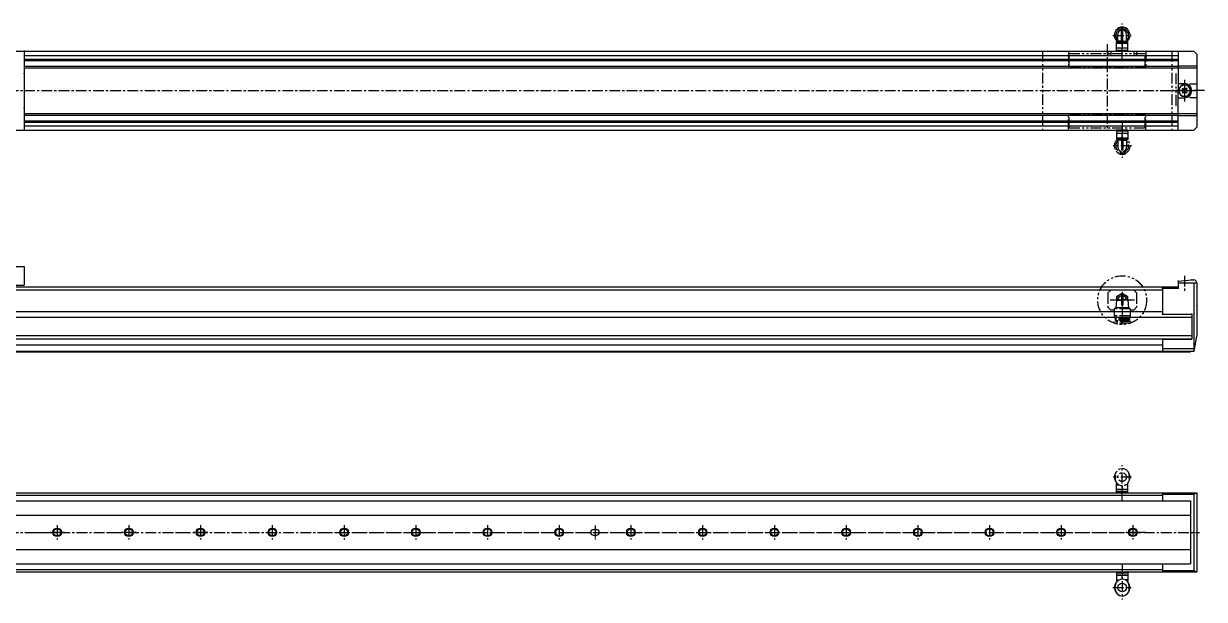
# Model space of a CAD drawing. Extents: x -754 to 510, y 75 to 509.
# Drawn here: x -313 to 510, y 107 to 509 of the extents above; entities that cross this region are included whole.
import ezdxf

# ---------------------------------------------------------------- set-up
doc = ezdxf.new("R2010")
doc.units = 0
for name, pattern in [('CENTER', [12, 7.5, -1.5, 1.5, -1.5]), ('CONTINOUS', [0]), ('PHANTOM', [15, 7.5, -1.5, 1.5, -1.5, 1.5, -1.5])]:
    doc.linetypes.add(name, pattern=pattern)
doc.layers.get('0').update_dxf_attribs({"linetype": 'CONTINUOUS'})
doc.layers.add('CENTER', color=1, linetype='CENTER')

msp = doc.modelspace()

# ---------------------------------------------------------------- linework, layer by layer
at = {"color": 7, "linetype": 'CONTINOUS'}
for p, q in [((452.48, 495.79), (452.48, 505.76)), ((453.48, 495.79), (453.48, 505.76)), ((448.98, 495.79), (449.98, 496.36)), ((448.98, 495.79), (456.98, 495.79)), ((448.98, 489.29), (448.98, 495.79)), ((448.98, 494.99), (456.98, 494.99)), ((449.98, 496.36), (449.98, 501.19)), ((452.48, 496.36), (449.98, 496.36)), ((452.98, 494.63), (452.98, 491.94)), ((453.48, 496.36), (455.98, 496.36)), ((455.98, 496.36), (455.98, 501.19)), ((456.98, 495.79), (455.98, 496.36)), ((456.98, 489.29), (456.98, 495.79)), ((-561.02, 489.29), (491.98, 489.29)), ((-330.52, 489.29), (-312.52, 489.29)), ((-312.52, 489.29), (-312.52, 434.29)), ((-312.52, 486.29), (491.98, 486.29)), ((442.98, 489.29), (442.98, 486.29)), ((444.98, 489.29), (444.98, 486.29)), ((448.98, 491.59), (456.98, 491.59)), ((448.98, 490.09), (456.98, 490.09)), ((448.98, 489.29), (456.98, 489.29)), ((460.98, 489.29), (460.98, 486.29)), ((462.98, 489.29), (462.98, 486.29)), ((491.98, 489.29), (491.98, 461.79)), ((491.98, 489.29), (502.98, 489.29)), ((504.98, 487.29), (502.98, 489.29)), ((504.98, 487.29), (504.98, 436.29)), ((-312.52, 483.69), (491.98, 483.69)), ((-312.52, 483.29), (491.98, 483.29)), ((-312.52, 482.88), (491.98, 482.88)), ((-312.52, 478.79), (491.98, 478.79)), ((-312.52, 477.79), (491.98, 477.79)), ((491.98, 478.99), (504.98, 478.99)), ((491.98, 477.79), (504.98, 477.79)), ((491.98, 434.29), (491.98, 461.79)), ((492.49, 466.79), (496.48, 466.79)), ((495.32, 463.6), (494.67, 462.95)), ((494.67, 462.95), (495.17, 462.45)), ((495.17, 461.12), (494.67, 460.63)), ((495.82, 463.1), (495.32, 463.6)), ((497.64, 463.6), (497.15, 463.1)), ((498.29, 462.95), (497.64, 463.6)), ((497.8, 462.45), (498.29, 462.95)), ((498.29, 460.63), (497.8, 461.12)), ((499.8, 466.59), (504.98, 466.59)), ((492.49, 456.79), (496.48, 456.79)), ((494.67, 460.63), (495.32, 459.98)), ((495.32, 459.98), (495.82, 460.47)), ((497.15, 460.47), (497.64, 459.98)), ((497.64, 459.98), (498.29, 460.63)), ((499.8, 456.98), (504.98, 456.98)), ((-312.81, 444.79), (491.98, 444.79)), ((-312.52, 445.79), (491.98, 445.79)), ((491.98, 445.79), (504.98, 445.79)), ((491.98, 444.59), (504.98, 444.59)), ((-312.52, 440.69), (491.98, 440.69)), ((-312.52, 440.29), (491.98, 440.29)), ((-312.52, 439.88), (491.98, 439.88)), ((-312.52, 437.29), (491.98, 437.29)), ((-561.02, 434.29), (491.98, 434.29)), ((-330.52, 434.29), (-312.52, 434.29)), ((491.98, 434.29), (502.98, 434.29)), ((504.98, 436.29), (502.98, 434.29)), ((-331.02, 339.29), (-312.52, 339.29)), ((-312.52, 339.29), (-312.52, 326.29)), ((491.98, 329.06), (501.48, 329.89)), ((501.48, 329.89), (502.98, 329.89)), ((-555.02, 325.09), (491.98, 325.09)), ((-555.02, 323.09), (480.98, 323.09)), ((-402.52, 326.29), (-312.52, 326.29)), ((480.98, 324.09), (491.98, 324.09)), ((480.98, 324.09), (480.98, 306.09)), ((491.98, 329.01), (491.98, 324.09)), ((491.98, 327.79), (504.98, 327.79)), ((502.98, 327.79), (502.98, 280.29)), ((504.98, 327.89), (504.98, 290.63)), ((-555.02, 307.79), (480.98, 307.79)), ((480.98, 306.09), (501.48, 306.09)), ((501.48, 306.09), (501.48, 291.29)), ((-575.02, 303.96), (501.48, 303.96)), ((-575.02, 291.12), (501.48, 291.12)), ((-575.02, 288.79), (501.48, 288.79)), ((480.98, 288.59), (480.98, 280.29)), ((480.98, 288.59), (501.48, 288.59)), ((501.48, 291.29), (501.48, 288.59)), ((503.16, 280.29), (504.98, 290.63)), ((-555.02, 284.62), (480.98, 284.62)), ((-555.02, 280.29), (480.98, 280.29)), ((480.98, 282.18), (502.98, 282.18)), ((480.98, 280.29), (503.16, 280.29)), ((500.48, 280.29), (500.48, 279.79)), ((500.48, 280.29), (502.16, 280.29)), ((-463.52, 279.79), (-277.93, 279.79)), ((-302.05, 279.79), (500.48, 279.79)), ((-581.02, 181.46), (504.98, 181.46)), ((480.98, 181.46), (480.98, 175.96)), ((502.98, 180.46), (504.98, 181.46)), ((504.98, 181.46), (504.98, 126.46)), ((-571.02, 175.96), (500.48, 175.96)), ((-556.02, 179.96), (480.98, 179.96)), ((480.98, 180.46), (502.98, 180.46)), ((500.48, 175.96), (500.48, 131.96)), ((502.98, 180.46), (502.98, 127.46)), ((-571.02, 165.96), (500.48, 165.96)), ((-571.02, 141.96), (500.48, 141.96)), ((-571.02, 131.96), (500.48, 131.96)), ((480.98, 131.96), (480.98, 126.46)), ((-581.02, 126.46), (504.98, 126.46)), ((-556.02, 127.96), (480.98, 127.96)), ((448.98, 126.46), (456.98, 126.46)), ((448.98, 126.46), (448.98, 119.96)), ((448.98, 125.66), (456.98, 125.66)), ((448.98, 124.16), (456.98, 124.16)), ((452.98, 121.36), (452.98, 123.8)), ((456.98, 126.46), (456.98, 119.96)), ((480.98, 127.46), (502.98, 127.46)), ((502.98, 127.46), (504.98, 126.46)), ((448.08, 114.46), (448.08, 116.46)), ((448.98, 120.76), (450.63, 120.76)), ((448.98, 119.96), (449.55, 119.96)), ((448.98, 119.96), (449.35, 119.75)), ((456.98, 120.76), (455.33, 120.76)), ((456.98, 119.96), (456.41, 119.96)), ((456.98, 119.96), (456.61, 119.75)), ((457.88, 114.46), (457.88, 116.46))]:
    msp.add_line(p, q, dxfattribs=at)
at = {"color": 3, "linetype": 'PHANTOM'}
for p, q in [((397.48, 489.29), (397.48, 434.29)), ((415.48, 489.29), (415.48, 478.29)), ((415.98, 487.79), (468.98, 487.79)), ((415.98, 478.18), (415.98, 487.79)), ((468.98, 478.3), (468.98, 487.79)), ((469.48, 489.29), (469.48, 478.29)), ((487.48, 489.29), (487.48, 434.29)), ((469.48, 478.29), (415.48, 478.29)), ((415.98, 478.79), (468.98, 478.79)), ((490.48, 473.79), (490.48, 449.79)), ((415.48, 434.29), (415.48, 445.29)), ((469.48, 445.29), (415.48, 445.29)), ((415.98, 435.79), (415.98, 445.29)), ((415.98, 444.79), (468.98, 444.79)), ((468.98, 435.79), (468.98, 445.29)), ((469.48, 434.29), (469.48, 445.29)), ((415.98, 435.79), (468.98, 435.79)), ((456.98, 434.29), (448.98, 434.29)), ((448.98, 434.29), (448.98, 427.79)), ((456.98, 433.49), (448.98, 433.49)), ((456.98, 431.99), (448.98, 431.99)), ((456.98, 428.59), (448.98, 428.59)), ((452.98, 428.94), (452.98, 431.63)), ((456.98, 434.29), (456.98, 427.79)), ((448.98, 427.79), (449.98, 427.21)), ((456.98, 427.79), (448.98, 427.79)), ((452.48, 427.21), (449.98, 427.21)), ((449.98, 427.21), (449.98, 422.38)), ((452.48, 427.79), (452.48, 417.81)), ((453.48, 427.79), (453.48, 417.81)), ((453.48, 427.21), (455.98, 427.21)), ((456.98, 427.79), (455.98, 427.21)), ((455.98, 427.21), (455.98, 422.38)), ((444.98, 322.79), (442.98, 320.79)), ((460.98, 322.79), (444.98, 322.79)), ((462.98, 320.79), (460.98, 322.79)), ((442.98, 320.79), (442.98, 310.79)), ((448.98, 315.79), (448.48, 310.36)), ((452.98, 320.41), (448.98, 318.1)), ((448.98, 318.1), (448.98, 315.79)), ((450.04, 316.4), (448.98, 315.79)), ((448.98, 315.79), (452.48, 315.79)), ((450.04, 316.4), (452.48, 315.89)), ((452.48, 319.76), (452.48, 309.79)), ((456.98, 318.1), (452.98, 320.41)), ((453.48, 319.76), (453.48, 309.79)), ((455.92, 316.4), (453.48, 315.89)), ((455.92, 316.4), (456.98, 315.79)), ((456.98, 315.79), (456.98, 318.1)), ((456.98, 315.79), (457.48, 310.36)), ((462.98, 320.79), (462.98, 310.79)), ((444.98, 308.79), (442.98, 310.79)), ((447.48, 308.79), (444.98, 308.79)), ((447.48, 309.79), (448.48, 310.36)), ((458.48, 309.79), (447.48, 309.79)), ((447.48, 309.79), (447.48, 304.79)), ((458.48, 304.79), (447.48, 304.79)), ((447.48, 304.79), (447.98, 302.79)), ((452.48, 310.36), (448.48, 310.36)), ((457.48, 310.36), (453.48, 310.36)), ((458.48, 309.79), (457.48, 310.36)), ((458.48, 304.79), (457.98, 302.79)), ((458.48, 309.79), (458.48, 304.79)), ((460.98, 308.79), (458.48, 308.79)), ((460.98, 308.79), (462.98, 310.79)), ((458.88, 300.99), (447.08, 300.99)), ((447.08, 300.99), (447.08, 299.79)), ((458.88, 299.79), (447.08, 299.79)), ((447.98, 302.79), (447.98, 301.79)), ((457.98, 302.79), (447.98, 302.79)), ((457.98, 301.79), (447.98, 301.79)), ((449.48, 301.79), (449.48, 300.99)), ((456.48, 301.79), (456.48, 300.99)), ((457.98, 302.79), (457.98, 301.79)), ((458.88, 300.99), (458.88, 299.79)), ((448.08, 193.46), (448.08, 191.46)), ((457.88, 193.46), (457.88, 191.46)), ((448.98, 187.96), (449.35, 188.17)), ((448.98, 181.46), (448.98, 187.96)), ((448.98, 187.96), (449.55, 187.96)), ((448.98, 187.16), (450.63, 187.16)), ((456.98, 183.76), (448.98, 183.76)), ((456.98, 182.26), (448.98, 182.26)), ((456.98, 181.46), (448.98, 181.46)), ((452.98, 186.56), (452.98, 184.12)), ((456.98, 187.16), (455.33, 187.16)), ((456.98, 187.96), (456.41, 187.96)), ((456.98, 187.96), (456.61, 188.17)), ((456.98, 181.46), (456.98, 187.96))]:
    msp.add_line(p, q, dxfattribs=at)
at = {"color": 7, "linetype": 'CENTER'}
for p, q in [((85.48, 158.71), (85.48, 148.96)), ((85.48, 157.83), (85.48, 150.27))]:
    msp.add_line(p, q, dxfattribs=at)
at = {"color": 7, "linetype": 'CONTINUOUS'}
for p, q in [((84.48, 155.96), (86.48, 155.96)), ((84.48, 151.96), (86.48, 151.96))]:
    msp.add_line(p, q, dxfattribs=at)
at = {"color": 3, "linetype": 'PHANTOM'}
for centre, radius in [((452.98, 315.79), 17), ((452.98, 192.46), 3)]:
    msp.add_circle(centre, radius, dxfattribs=at)
at = {"color": 7, "linetype": 'CONTINOUS'}
for centre, radius in [((-289.52, 153.96), 3), ((-289.52, 153.96), 2.5), ((-239.52, 153.96), 3), ((-239.52, 153.96), 2.5), ((-189.52, 153.96), 3), ((-189.52, 153.96), 2.5), ((-139.52, 153.96), 3), ((-139.52, 153.96), 2.5), ((-89.52, 153.96), 3), ((-89.52, 153.96), 2.5), ((-39.52, 153.96), 3), ((-39.52, 153.96), 2.5), ((10.48, 153.96), 3), ((10.48, 153.96), 2.5), ((60.48, 153.96), 3), ((60.48, 153.96), 2.5), ((110.48, 153.96), 3), ((110.48, 153.96), 2.5), ((160.48, 153.96), 3), ((160.48, 153.96), 2.5), ((210.48, 153.96), 3), ((210.48, 153.96), 2.5), ((260.48, 153.96), 3), ((260.48, 153.96), 2.5), ((310.48, 153.96), 3), ((310.48, 153.96), 2.5), ((360.48, 153.96), 3), ((360.48, 153.96), 2.5), ((410.48, 153.96), 3), ((410.48, 153.96), 2.5), ((460.48, 153.96), 3), ((460.48, 153.96), 2.5), ((452.98, 115.46), 3)]:
    msp.add_circle(centre, radius, dxfattribs=at)
for centre, radius, start, end in [((452.98, 500.29), 5.5, 309.82252, 230.17746), ((452.98, 500.29), 4.5, 96.37938, 228.18969), ((452.98, 501.29), 4.9, 32.3231, 147.67682), ((452.98, 501.19), 3, 99.5941, 180.00003), ((452.98, 500.29), 4.5, 311.81031, 83.62063), ((452.98, 501.19), 3, 0, 80.40593), ((450.98, 489.21), 5.78, 69.74381, 110.25606), ((454.98, 489.21), 5.78, 69.74387, 110.25611), ((450.98, 497.36), 5.78, 249.74386, 290.25611), ((454.98, 497.36), 5.78, 249.74386, 290.25611), ((496.48, 461.79), 4.15, 0, 359.99971), ((496.48, 461.79), 4, 0, 359.99971), ((494.5, 461.79), 0.94, 315.00004, 45.00002), ((496.48, 463.77), 0.94, 225.00005, 315.00004), ((496.48, 461.79), 5, 270, 90), ((498.46, 461.79), 0.94, 135.00005, 225.00009), ((496.48, 459.81), 0.94, 45.00002, 135.00005), ((502.98, 327.89), 2, 0, 90), ((450.98, 118.39), 5.78, 69.74389, 110.25614), ((454.98, 118.39), 5.78, 69.74389, 110.25614), ((452.98, 115.46), 5.5, 138.8389, 221.16112), ((452.98, 116.46), 4.9, 0, 180.00002), ((450.98, 126.54), 5.78, 249.74394, 266.70601), ((454.98, 126.54), 5.78, 273.29405, 290.25612), ((452.98, 115.46), 5.5, 318.83896, 41.16118), ((452.98, 114.46), 4.9, 180.00004, 0)]:
    msp.add_arc(centre, radius, start, end, dxfattribs=at)
at = {"color": 3, "linetype": 'PHANTOM'}
for centre, radius, start, end in [((450.98, 426.21), 5.78, 69.74386, 110.25611), ((450.98, 434.36), 5.78, 249.74387, 290.25611), ((454.98, 426.21), 5.78, 69.74386, 110.25611), ((454.98, 434.36), 5.78, 249.74381, 290.25606), ((452.98, 423.29), 5.5, 129.82252, 50.17746), ((452.98, 423.29), 4.5, 131.81031, 263.62063), ((452.98, 422.38), 3, 180, 260.40593), ((452.98, 423.29), 4.5, 276.37938, 48.18969), ((452.98, 422.38), 3, 279.5941, 0.00003), ((452.98, 422.29), 4.9, 212.3231, 327.67682), ((452.98, 315.79), 4, 0.00015, 180.00014), ((452.98, 315.79), 3, 99.59399, 168.18958), ((452.98, 315.79), 3, 11.81037, 80.40595), ((452.98, 193.46), 4.9, 0.00004, 180), ((452.98, 192.46), 5.5, 138.83896, 221.16118), ((452.98, 191.46), 4.9, 180.00005, 0.00002), ((452.98, 192.46), 5.5, 318.8389, 41.16112), ((450.98, 181.39), 5.78, 93.29405, 110.25612), ((450.98, 189.54), 5.78, 249.74389, 290.25614), ((454.98, 189.54), 5.78, 249.74389, 290.25614), ((454.98, 181.39), 5.78, 69.74394, 86.70601)]:
    msp.add_arc(centre, radius, start, end, dxfattribs=at)
at = {"color": 7, "linetype": 'CONTINUOUS'}
for centre, start, end in [((84.48, 153.96), 90, 270), ((86.48, 153.96), 270, 90)]:
    msp.add_arc(centre, 2, start, end, dxfattribs=at)
at = {"color": 7, "linetype": 'CONTINOUS'}
for p in [(-312.52, 489.29), (452.98, 489.29), (452.98, 489.29), (456.98, 489.29), (-312.52, 473.79), (491.98, 461.79), (496.48, 461.79), (496.48, 461.79), (496.48, 461.79), (504.98, 461.79), (504.98, 461.79), (-312.52, 449.79), (-312.52, 434.29), (448.98, 434.29), (452.98, 434.29), (452.98, 434.29), (452.98, 434.29), (491.98, 434.29), (501.48, 329.89), (480.98, 324.09), (491.98, 329.06), (491.98, 329.01), (491.98, 324.09), (452.98, 315.79), (452.98, 315.79), (442.98, 307.79), (462.98, 307.79), (480.98, 306.09), (501.48, 306.09), (504.98, 311.79), (504.98, 311.79), (452.98, 299.79), (501.48, 291.29), (448.98, 181.46), (452.98, 181.46), (452.98, 181.46), (452.98, 126.46), (452.98, 126.46), (452.98, 126.46), (456.98, 126.46)]:
    msp.add_point(p, dxfattribs=at)
at = {"layer": 'CENTER', "color": 1, "linetype": 'CENTER'}
for p, q in [((452.98, 483.93), (452.98, 508.51)), ((442.48, 494.17), (442.48, 433.95)), ((446.53, 500.29), (459.31, 500.29)), ((496.48, 469.33), (496.48, 454.25)), ((496.48, 469.33), (496.48, 454.25)), ((-636.04, 461.79), (-312.52, 461.79)), ((-312.52, 461.79), (504.25, 461.79)), ((510.27, 461.79), (487.14, 461.79)), ((488.94, 461.79), (504.02, 461.79)), ((488.94, 461.79), (504.02, 461.79)), ((490.48, 461.79), (502.48, 461.79)), ((496.48, 467.79), (496.48, 455.79)), ((496.48, 466.79), (496.48, 456.79)), ((452.98, 439.65), (452.98, 415.06)), ((459.44, 423.29), (446.65, 423.29)), ((496.48, 332.83), (496.48, 321.17)), ((452.98, 321.61), (452.98, 297.8)), ((461.48, 315.79), (444.48, 315.79)), ((458.65, 315.79), (447.89, 315.79)), ((452.98, 176.1), (452.98, 200.69)), ((459.44, 192.46), (446.65, 192.46)), ((-289.52, 158.96), (-289.52, 148.96)), ((-239.52, 158.96), (-239.52, 148.96)), ((-189.52, 158.96), (-189.52, 148.96)), ((-139.52, 158.96), (-139.52, 148.96)), ((-89.52, 158.96), (-89.52, 148.96)), ((-39.52, 158.96), (-39.52, 148.96)), ((10.48, 158.96), (10.48, 148.96)), ((60.48, 158.96), (60.48, 148.96)), ((110.48, 158.96), (110.48, 148.96)), ((160.48, 158.96), (160.48, 148.96)), ((210.48, 158.96), (210.48, 148.96)), ((260.48, 158.96), (260.48, 148.96)), ((310.48, 158.96), (310.48, 148.96)), ((360.48, 158.96), (360.48, 148.96)), ((410.48, 158.96), (410.48, 148.96)), ((460.48, 158.96), (460.48, 148.96)), ((-635.99, 153.96), (506.87, 153.96)), ((-305.08, 153.96), (-296.2, 153.96)), ((-284.52, 153.96), (-294.52, 153.96)), ((-255.08, 153.96), (-246.2, 153.96)), ((-234.52, 153.96), (-244.52, 153.96)), ((-205.08, 153.96), (-196.2, 153.96)), ((-184.52, 153.96), (-194.52, 153.96)), ((-105.08, 153.96), (453.8, 153.96)), ((465.48, 153.96), (455.48, 153.96)), ((457.42, 153.96), (466.3, 153.96)), ((469.42, 153.96), (466.3, 153.96)), ((469.42, 153.96), (466.3, 153.96)), ((452.98, 131.82), (452.98, 107.24)), ((446.53, 115.46), (459.31, 115.46))]:
    msp.add_line(p, q, dxfattribs=at)

doc.saveas('drawing.dxf')
